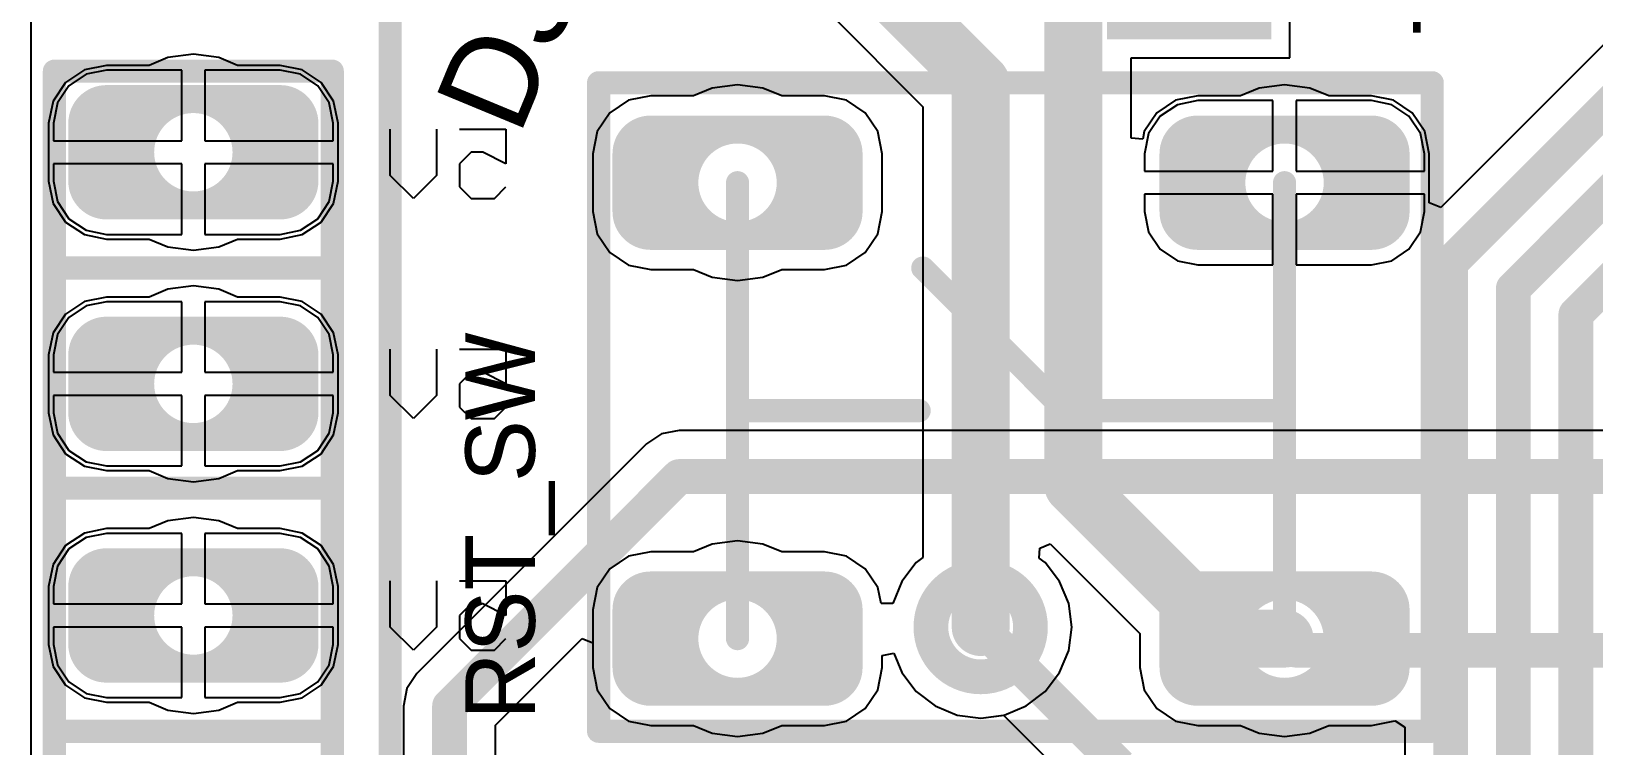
# Model space of a CAD drawing. Header units: millimetres. Extents: x 0 to 2.36, y 0 to 2.36.
# Drawn here: x 0 to 0.675, y 1.174 to 1.482 of the extents above; entities that cross this region are included whole.
import ezdxf

# ---------------------------------------------------------------- set-up
doc = ezdxf.new("R2010")
doc.units = ezdxf.units.MM
doc.header["$MEASUREMENT"] = 0
for name, color, linetype in [('BottomLayer', 5, 'Continuous'), ('BottomOverlay', 54, 'Continuous'), ('BottomSolder', 6, 'Continuous'), ('MultiLayer', 9, 'Continuous'), ('TopLayer', 1, 'Continuous'), ('TopOverlay', 2, 'Continuous'), ('TopPaste', 8, 'Continuous'), ('TopSolder', 216, 'Continuous')]:
    doc.layers.add(name, color=color, linetype=linetype)

# ---------------------------------------------------------------- blocks, each defined once
blk = doc.blocks.new('___6_______B_1')
at = {"layer": 'BottomLayer'}
h = blk.add_hatch(color=5, dxfattribs=at)
edge = h.paths.add_edge_path()
edge.add_arc((0.0375, -0.2875), 0.0125, 0, 90)
edge.add_line((0.0375, -0.275), (-0.0375, -0.275))
edge.add_arc((-0.0375, -0.2875), 0.0125, 90, 180)
edge.add_line((-0.05, -0.2875), (-0.05, -0.3125))
edge.add_arc((-0.0375, -0.3125), 0.0125, 180, 270)
edge.add_line((-0.0375, -0.325), (0.0375, -0.325))
edge.add_arc((0.0375, -0.3125), 0.0125, 270, 360)
edge.add_line((0.05, -0.3125), (0.05, -0.2875))
edge = h.paths.add_edge_path(flags=0)
edge.add_arc((0, -0.3), 0.01693, 0, 360)
h = blk.add_hatch(color=5, dxfattribs=at)
edge = h.paths.add_edge_path()
edge.add_arc((0.0375, -0.3875), 0.0125, 0, 90)
edge.add_line((0.0375, -0.375), (-0.0375, -0.375))
edge.add_arc((-0.0375, -0.3875), 0.0125, 90, 180)
edge.add_line((-0.05, -0.3875), (-0.05, -0.4125))
edge.add_arc((-0.0375, -0.4125), 0.0125, 180, 270)
edge.add_line((-0.0375, -0.425), (0.0375, -0.425))
edge.add_arc((0.0375, -0.4125), 0.0125, 270, 360)
edge.add_line((0.05, -0.4125), (0.05, -0.3875))
edge = h.paths.add_edge_path(flags=0)
edge.add_arc((0, -0.4), 0.01693, 0, 360)
h = blk.add_hatch(color=5, dxfattribs=at)
edge = h.paths.add_edge_path()
edge.add_arc((0.0375, -0.4875), 0.0125, 0, 90)
edge.add_line((0.0375, -0.475), (-0.0375, -0.475))
edge.add_arc((-0.0375, -0.4875), 0.0125, 90, 180)
edge.add_line((-0.05, -0.4875), (-0.05, -0.5125))
edge.add_arc((-0.0375, -0.5125), 0.0125, 180, 270)
edge.add_line((-0.0375, -0.525), (0.0375, -0.525))
edge.add_arc((0.0375, -0.5125), 0.0125, 270, 360)
edge.add_line((0.05, -0.5125), (0.05, -0.4875))
edge = h.paths.add_edge_path(flags=0)
edge.add_arc((0, -0.5), 0.01693, 0, 360)
at = {"layer": 'BottomSolder'}
h = blk.add_hatch(color=6, dxfattribs=at)
edge = h.paths.add_edge_path()
edge.add_arc((0.0375, -0.2875), 0.0165, 0, 90)
edge.add_line((0.0375, -0.271), (-0.0375, -0.271))
edge.add_arc((-0.0375, -0.2875), 0.0165, 90, 180)
edge.add_line((-0.054, -0.2875), (-0.054, -0.3125))
edge.add_arc((-0.0375, -0.3125), 0.0165, 180, 270)
edge.add_line((-0.0375, -0.329), (0.0375, -0.329))
edge.add_arc((0.0375, -0.3125), 0.0165, 270, 360)
edge.add_line((0.054, -0.3125), (0.054, -0.2875))
edge = h.paths.add_edge_path(flags=0)
edge.add_arc((0, -0.3), 0.01693, 0, 360)
h = blk.add_hatch(color=6, dxfattribs=at)
edge = h.paths.add_edge_path()
edge.add_arc((0.0375, -0.3875), 0.0165, 0, 90)
edge.add_line((0.0375, -0.371), (-0.0375, -0.371))
edge.add_arc((-0.0375, -0.3875), 0.0165, 90, 180)
edge.add_line((-0.054, -0.3875), (-0.054, -0.4125))
edge.add_arc((-0.0375, -0.4125), 0.0165, 180, 270)
edge.add_line((-0.0375, -0.429), (0.0375, -0.429))
edge.add_arc((0.0375, -0.4125), 0.0165, 270, 360)
edge.add_line((0.054, -0.4125), (0.054, -0.3875))
edge = h.paths.add_edge_path(flags=0)
edge.add_arc((0, -0.4), 0.01693, 0, 360)
h = blk.add_hatch(color=6, dxfattribs=at)
edge = h.paths.add_edge_path()
edge.add_arc((0.0375, -0.4875), 0.0165, 0, 90)
edge.add_line((0.0375, -0.471), (-0.0375, -0.471))
edge.add_arc((-0.0375, -0.4875), 0.0165, 90, 180)
edge.add_line((-0.054, -0.4875), (-0.054, -0.5125))
edge.add_arc((-0.0375, -0.5125), 0.0165, 180, 270)
edge.add_line((-0.0375, -0.529), (0.0375, -0.529))
edge.add_arc((0.0375, -0.5125), 0.0165, 270, 360)
edge.add_line((0.054, -0.5125), (0.054, -0.4875))
edge = h.paths.add_edge_path(flags=0)
edge.add_arc((0, -0.5), 0.01693, 0, 360)
at = {"layer": 'MultiLayer'}
h = blk.add_hatch(color=9, dxfattribs=at)
edge = h.paths.add_edge_path()
edge.add_arc((0.0375, -0.2875), 0.0125, 0, 90)
edge.add_line((0.0375, -0.275), (-0.0375, -0.275))
edge.add_arc((-0.0375, -0.2875), 0.0125, 90, 180)
edge.add_line((-0.05, -0.2875), (-0.05, -0.3125))
edge.add_arc((-0.0375, -0.3125), 0.0125, 180, 270)
edge.add_line((-0.0375, -0.325), (0.0375, -0.325))
edge.add_arc((0.0375, -0.3125), 0.0125, 270, 360)
edge.add_line((0.05, -0.3125), (0.05, -0.2875))
edge = h.paths.add_edge_path(flags=0)
edge.add_arc((0, -0.3), 0.01693, 0, 360)
h = blk.add_hatch(color=9, dxfattribs=at)
edge = h.paths.add_edge_path()
edge.add_arc((0.0375, -0.3875), 0.0125, 0, 90)
edge.add_line((0.0375, -0.375), (-0.0375, -0.375))
edge.add_arc((-0.0375, -0.3875), 0.0125, 90, 180)
edge.add_line((-0.05, -0.3875), (-0.05, -0.4125))
edge.add_arc((-0.0375, -0.4125), 0.0125, 180, 270)
edge.add_line((-0.0375, -0.425), (0.0375, -0.425))
edge.add_arc((0.0375, -0.4125), 0.0125, 270, 360)
edge.add_line((0.05, -0.4125), (0.05, -0.3875))
edge = h.paths.add_edge_path(flags=0)
edge.add_arc((0, -0.4), 0.01693, 0, 360)
h = blk.add_hatch(color=9, dxfattribs=at)
edge = h.paths.add_edge_path()
edge.add_arc((0.0375, -0.4875), 0.0125, 0, 90)
edge.add_line((0.0375, -0.475), (-0.0375, -0.475))
edge.add_arc((-0.0375, -0.4875), 0.0125, 90, 180)
edge.add_line((-0.05, -0.4875), (-0.05, -0.5125))
edge.add_arc((-0.0375, -0.5125), 0.0125, 180, 270)
edge.add_line((-0.0375, -0.525), (0.0375, -0.525))
edge.add_arc((0.0375, -0.5125), 0.0125, 270, 360)
edge.add_line((0.05, -0.5125), (0.05, -0.4875))
edge = h.paths.add_edge_path(flags=0)
edge.add_arc((0, -0.5), 0.01693, 0, 360)
at = {"layer": 'TopLayer'}
h = blk.add_hatch(color=1, dxfattribs=at)
edge = h.paths.add_edge_path()
edge.add_arc((0.0375, -0.2875), 0.0125, 0, 90)
edge.add_line((0.0375, -0.275), (-0.0375, -0.275))
edge.add_arc((-0.0375, -0.2875), 0.0125, 90, 180)
edge.add_line((-0.05, -0.2875), (-0.05, -0.3125))
edge.add_arc((-0.0375, -0.3125), 0.0125, 180, 270)
edge.add_line((-0.0375, -0.325), (0.0375, -0.325))
edge.add_arc((0.0375, -0.3125), 0.0125, 270, 360)
edge.add_line((0.05, -0.3125), (0.05, -0.2875))
edge = h.paths.add_edge_path(flags=0)
edge.add_arc((0, -0.3), 0.01693, 0, 360)
h = blk.add_hatch(color=1, dxfattribs=at)
edge = h.paths.add_edge_path()
edge.add_arc((0.0375, -0.3875), 0.0125, 0, 90)
edge.add_line((0.0375, -0.375), (-0.0375, -0.375))
edge.add_arc((-0.0375, -0.3875), 0.0125, 90, 180)
edge.add_line((-0.05, -0.3875), (-0.05, -0.4125))
edge.add_arc((-0.0375, -0.4125), 0.0125, 180, 270)
edge.add_line((-0.0375, -0.425), (0.0375, -0.425))
edge.add_arc((0.0375, -0.4125), 0.0125, 270, 360)
edge.add_line((0.05, -0.4125), (0.05, -0.3875))
edge = h.paths.add_edge_path(flags=0)
edge.add_arc((0, -0.4), 0.01693, 0, 360)
h = blk.add_hatch(color=1, dxfattribs=at)
edge = h.paths.add_edge_path()
edge.add_arc((0.0375, -0.4875), 0.0125, 0, 90)
edge.add_line((0.0375, -0.475), (-0.0375, -0.475))
edge.add_arc((-0.0375, -0.4875), 0.0125, 90, 180)
edge.add_line((-0.05, -0.4875), (-0.05, -0.5125))
edge.add_arc((-0.0375, -0.5125), 0.0125, 180, 270)
edge.add_line((-0.0375, -0.525), (0.0375, -0.525))
edge.add_arc((0.0375, -0.5125), 0.0125, 270, 360)
edge.add_line((0.05, -0.5125), (0.05, -0.4875))
edge = h.paths.add_edge_path(flags=0)
edge.add_arc((0, -0.5), 0.01693, 0, 360)
at = {"layer": 'TopSolder'}
h = blk.add_hatch(color=216, dxfattribs=at)
edge = h.paths.add_edge_path()
edge.add_arc((0.0375, -0.2875), 0.0165, 0, 90)
edge.add_line((0.0375, -0.271), (-0.0375, -0.271))
edge.add_arc((-0.0375, -0.2875), 0.0165, 90, 180)
edge.add_line((-0.054, -0.2875), (-0.054, -0.3125))
edge.add_arc((-0.0375, -0.3125), 0.0165, 180, 270)
edge.add_line((-0.0375, -0.329), (0.0375, -0.329))
edge.add_arc((0.0375, -0.3125), 0.0165, 270, 360)
edge.add_line((0.054, -0.3125), (0.054, -0.2875))
edge = h.paths.add_edge_path(flags=0)
edge.add_arc((0, -0.3), 0.01693, 0, 360)
h = blk.add_hatch(color=216, dxfattribs=at)
edge = h.paths.add_edge_path()
edge.add_arc((0.0375, -0.3875), 0.0165, 0, 90)
edge.add_line((0.0375, -0.371), (-0.0375, -0.371))
edge.add_arc((-0.0375, -0.3875), 0.0165, 90, 180)
edge.add_line((-0.054, -0.3875), (-0.054, -0.4125))
edge.add_arc((-0.0375, -0.4125), 0.0165, 180, 270)
edge.add_line((-0.0375, -0.429), (0.0375, -0.429))
edge.add_arc((0.0375, -0.4125), 0.0165, 270, 360)
edge.add_line((0.054, -0.4125), (0.054, -0.3875))
edge = h.paths.add_edge_path(flags=0)
edge.add_arc((0, -0.4), 0.01693, 0, 360)
h = blk.add_hatch(color=216, dxfattribs=at)
edge = h.paths.add_edge_path()
edge.add_arc((0.0375, -0.4875), 0.0165, 0, 90)
edge.add_line((0.0375, -0.471), (-0.0375, -0.471))
edge.add_arc((-0.0375, -0.4875), 0.0165, 90, 180)
edge.add_line((-0.054, -0.4875), (-0.054, -0.5125))
edge.add_arc((-0.0375, -0.5125), 0.0165, 180, 270)
edge.add_line((-0.0375, -0.529), (0.0375, -0.529))
edge.add_arc((0.0375, -0.5125), 0.0165, 270, 360)
edge.add_line((0.054, -0.5125), (0.054, -0.4875))
edge = h.paths.add_edge_path(flags=0)
edge.add_arc((0, -0.5), 0.01693, 0, 360)
at = {"layer": 'BottomOverlay', "const_width": 0.01}
for points in [[(-0.06, 0.045), (-0.06, -0.535)], [(0.06, 0.045), (0.06, -0.535)], [(0.06, -0.25), (-0.06, -0.25)], [(0.06, -0.355), (-0.06, -0.355)], [(0.06, -0.45), (-0.06, -0.45)], [(0.06, -0.535), (-0.06, -0.535)]]:
    blk.add_lwpolyline(points, dxfattribs=at)
at = {"layer": 'BottomOverlay', "const_width": 0.005}
for points in [[(-0.0625, -0.25, 1), (-0.0575, -0.25, 1)], [(0.0575, -0.25, 1), (0.0625, -0.25, 1)], [(-0.0625, -0.355, 1), (-0.0575, -0.355, 1)], [(0.0575, -0.355, 1), (0.0625, -0.355, 1)], [(-0.0625, -0.45, 1), (-0.0575, -0.45, 1)], [(0.0575, -0.45, 1), (0.0625, -0.45, 1)], [(-0.0625, -0.535, 1), (-0.0575, -0.535, 1)], [(-0.0625, -0.535, 1), (-0.0575, -0.535, 1)], [(0.0575, -0.535, 1), (0.0625, -0.535, 1)], [(0.0575, -0.535, 1), (0.0625, -0.535, 1)]]:
    blk.add_lwpolyline(points, format="xyb", close=True, dxfattribs=at)
blk = doc.blocks.new('____________29')
at = {"layer": 'BottomLayer'}
h = blk.add_hatch(color=5, dxfattribs=at)
edge = h.paths.add_edge_path()
edge.add_arc((-0.0375, 0.18435), 0.0125, 180, 270)
edge.add_line((-0.0375, 0.17185), (0.0375, 0.17185))
edge.add_arc((0.0375, 0.18435), 0.0125, 270, 360)
edge.add_line((0.05, 0.18435), (0.05, 0.20935))
edge.add_arc((0.0375, 0.20935), 0.0125, 0, 90)
edge.add_line((0.0375, 0.22185), (-0.0375, 0.22185))
edge.add_arc((-0.0375, 0.20935), 0.0125, 90, 180)
edge.add_line((-0.05, 0.20935), (-0.05, 0.18435))
edge = h.paths.add_edge_path(flags=0)
edge.add_arc((0, 0.19685), 0.016929, 0, 360)
h = blk.add_hatch(color=5, dxfattribs=at)
edge = h.paths.add_edge_path()
edge.add_arc((0.19872, 0.18435), 0.0125, 180, 270)
edge.add_line((0.19872, 0.17185), (0.27372, 0.17185))
edge.add_arc((0.27372, 0.18435), 0.0125, 270, 360)
edge.add_line((0.28622, 0.18435), (0.28622, 0.20935))
edge.add_arc((0.27372, 0.20935), 0.0125, 0, 90)
edge.add_line((0.27372, 0.22185), (0.19872, 0.22185))
edge.add_arc((0.19872, 0.20935), 0.0125, 90, 180)
edge.add_line((0.18622, 0.20935), (0.18622, 0.18435))
edge = h.paths.add_edge_path(flags=0)
edge.add_arc((0.23622, 0.19685), 0.016929, 0, 360)
h = blk.add_hatch(color=5, dxfattribs=at)
edge = h.paths.add_edge_path()
edge.add_arc((-0.0375, -0.0125), 0.0125, 180, 270)
edge.add_line((-0.0375, -0.025), (0.0375, -0.025))
edge.add_arc((0.0375, -0.0125), 0.0125, 270, 360)
edge.add_line((0.05, -0.0125), (0.05, 0.0125))
edge.add_arc((0.0375, 0.0125), 0.0125, 0, 90)
edge.add_line((0.0375, 0.025), (-0.0375, 0.025))
edge.add_arc((-0.0375, 0.0125), 0.0125, 90, 180)
edge.add_line((-0.05, 0.0125), (-0.05, -0.0125))
edge = h.paths.add_edge_path(flags=0)
edge.add_arc((0, 0), 0.016929, 0, 360)
h = blk.add_hatch(color=5, dxfattribs=at)
edge = h.paths.add_edge_path()
edge.add_arc((0.19872, -0.0125), 0.0125, 180, 270)
edge.add_line((0.19872, -0.025), (0.27372, -0.025))
edge.add_arc((0.27372, -0.0125), 0.0125, 270, 360)
edge.add_line((0.28622, -0.0125), (0.28622, 0.0125))
edge.add_arc((0.27372, 0.0125), 0.0125, 0, 90)
edge.add_line((0.27372, 0.025), (0.19872, 0.025))
edge.add_arc((0.19872, 0.0125), 0.0125, 90, 180)
edge.add_line((0.18622, 0.0125), (0.18622, -0.0125))
edge = h.paths.add_edge_path(flags=0)
edge.add_arc((0.23622, 0), 0.016929, 0, 360)
at = {"layer": 'BottomSolder'}
h = blk.add_hatch(color=6, dxfattribs=at)
edge = h.paths.add_edge_path()
edge.add_arc((-0.0375, 0.18435), 0.0165, 180, 270)
edge.add_line((-0.0375, 0.16785), (0.0375, 0.16785))
edge.add_arc((0.0375, 0.18435), 0.0165, 270, 360)
edge.add_line((0.054, 0.18435), (0.054, 0.20935))
edge.add_arc((0.0375, 0.20935), 0.0165, 0, 90)
edge.add_line((0.0375, 0.22585), (-0.0375, 0.22585))
edge.add_arc((-0.0375, 0.20935), 0.0165, 90, 180)
edge.add_line((-0.054, 0.20935), (-0.054, 0.18435))
edge = h.paths.add_edge_path(flags=0)
edge.add_arc((0, 0.19685), 0.016929, 0, 360)
h = blk.add_hatch(color=6, dxfattribs=at)
edge = h.paths.add_edge_path()
edge.add_arc((0.19872, 0.18435), 0.0165, 180, 270)
edge.add_line((0.19872, 0.16785), (0.27372, 0.16785))
edge.add_arc((0.27372, 0.18435), 0.0165, 270, 360)
edge.add_line((0.29022, 0.18435), (0.29022, 0.20935))
edge.add_arc((0.27372, 0.20935), 0.0165, 0, 90)
edge.add_line((0.27372, 0.22585), (0.19872, 0.22585))
edge.add_arc((0.19872, 0.20935), 0.0165, 90, 180)
edge.add_line((0.18222, 0.20935), (0.18222, 0.18435))
edge = h.paths.add_edge_path(flags=0)
edge.add_arc((0.23622, 0.19685), 0.016929, 0, 360)
h = blk.add_hatch(color=6, dxfattribs=at)
edge = h.paths.add_edge_path()
edge.add_arc((-0.0375, -0.0125), 0.0165, 180, 270)
edge.add_line((-0.0375, -0.029), (0.0375, -0.029))
edge.add_arc((0.0375, -0.0125), 0.0165, 270, 360)
edge.add_line((0.054, -0.0125), (0.054, 0.0125))
edge.add_arc((0.0375, 0.0125), 0.0165, 0, 90)
edge.add_line((0.0375, 0.029), (-0.0375, 0.029))
edge.add_arc((-0.0375, 0.0125), 0.0165, 90, 180)
edge.add_line((-0.054, 0.0125), (-0.054, -0.0125))
edge = h.paths.add_edge_path(flags=0)
edge.add_arc((0, 0), 0.016929, 0, 360)
h = blk.add_hatch(color=6, dxfattribs=at)
edge = h.paths.add_edge_path()
edge.add_arc((0.19872, -0.0125), 0.0165, 180, 270)
edge.add_line((0.19872, -0.029), (0.27372, -0.029))
edge.add_arc((0.27372, -0.0125), 0.0165, 270, 360)
edge.add_line((0.29022, -0.0125), (0.29022, 0.0125))
edge.add_arc((0.27372, 0.0125), 0.0165, 0, 90)
edge.add_line((0.27372, 0.029), (0.19872, 0.029))
edge.add_arc((0.19872, 0.0125), 0.0165, 90, 180)
edge.add_line((0.18222, 0.0125), (0.18222, -0.0125))
edge = h.paths.add_edge_path(flags=0)
edge.add_arc((0.23622, 0), 0.016929, 0, 360)
at = {"layer": 'MultiLayer'}
h = blk.add_hatch(color=9, dxfattribs=at)
edge = h.paths.add_edge_path()
edge.add_arc((-0.0375, 0.18435), 0.0125, 180, 270)
edge.add_line((-0.0375, 0.17185), (0.0375, 0.17185))
edge.add_arc((0.0375, 0.18435), 0.0125, 270, 360)
edge.add_line((0.05, 0.18435), (0.05, 0.20935))
edge.add_arc((0.0375, 0.20935), 0.0125, 0, 90)
edge.add_line((0.0375, 0.22185), (-0.0375, 0.22185))
edge.add_arc((-0.0375, 0.20935), 0.0125, 90, 180)
edge.add_line((-0.05, 0.20935), (-0.05, 0.18435))
edge = h.paths.add_edge_path(flags=0)
edge.add_arc((0, 0.19685), 0.016929, 0, 360)
h = blk.add_hatch(color=9, dxfattribs=at)
edge = h.paths.add_edge_path()
edge.add_arc((0.19872, 0.18435), 0.0125, 180, 270)
edge.add_line((0.19872, 0.17185), (0.27372, 0.17185))
edge.add_arc((0.27372, 0.18435), 0.0125, 270, 360)
edge.add_line((0.28622, 0.18435), (0.28622, 0.20935))
edge.add_arc((0.27372, 0.20935), 0.0125, 0, 90)
edge.add_line((0.27372, 0.22185), (0.19872, 0.22185))
edge.add_arc((0.19872, 0.20935), 0.0125, 90, 180)
edge.add_line((0.18622, 0.20935), (0.18622, 0.18435))
edge = h.paths.add_edge_path(flags=0)
edge.add_arc((0.23622, 0.19685), 0.016929, 0, 360)
h = blk.add_hatch(color=9, dxfattribs=at)
edge = h.paths.add_edge_path()
edge.add_arc((-0.0375, -0.0125), 0.0125, 180, 270)
edge.add_line((-0.0375, -0.025), (0.0375, -0.025))
edge.add_arc((0.0375, -0.0125), 0.0125, 270, 360)
edge.add_line((0.05, -0.0125), (0.05, 0.0125))
edge.add_arc((0.0375, 0.0125), 0.0125, 0, 90)
edge.add_line((0.0375, 0.025), (-0.0375, 0.025))
edge.add_arc((-0.0375, 0.0125), 0.0125, 90, 180)
edge.add_line((-0.05, 0.0125), (-0.05, -0.0125))
edge = h.paths.add_edge_path(flags=0)
edge.add_arc((0, 0), 0.016929, 0, 360)
h = blk.add_hatch(color=9, dxfattribs=at)
edge = h.paths.add_edge_path()
edge.add_arc((0.19872, -0.0125), 0.0125, 180, 270)
edge.add_line((0.19872, -0.025), (0.27372, -0.025))
edge.add_arc((0.27372, -0.0125), 0.0125, 270, 360)
edge.add_line((0.28622, -0.0125), (0.28622, 0.0125))
edge.add_arc((0.27372, 0.0125), 0.0125, 0, 90)
edge.add_line((0.27372, 0.025), (0.19872, 0.025))
edge.add_arc((0.19872, 0.0125), 0.0125, 90, 180)
edge.add_line((0.18622, 0.0125), (0.18622, -0.0125))
edge = h.paths.add_edge_path(flags=0)
edge.add_arc((0.23622, 0), 0.016929, 0, 360)
at = {"layer": 'TopLayer'}
h = blk.add_hatch(color=1, dxfattribs=at)
edge = h.paths.add_edge_path()
edge.add_arc((-0.0375, 0.18435), 0.0125, 180, 270)
edge.add_line((-0.0375, 0.17185), (0.0375, 0.17185))
edge.add_arc((0.0375, 0.18435), 0.0125, 270, 360)
edge.add_line((0.05, 0.18435), (0.05, 0.20935))
edge.add_arc((0.0375, 0.20935), 0.0125, 0, 90)
edge.add_line((0.0375, 0.22185), (-0.0375, 0.22185))
edge.add_arc((-0.0375, 0.20935), 0.0125, 90, 180)
edge.add_line((-0.05, 0.20935), (-0.05, 0.18435))
edge = h.paths.add_edge_path(flags=0)
edge.add_arc((0, 0.19685), 0.016929, 0, 360)
h = blk.add_hatch(color=1, dxfattribs=at)
edge = h.paths.add_edge_path()
edge.add_arc((0.19872, 0.18435), 0.0125, 180, 270)
edge.add_line((0.19872, 0.17185), (0.27372, 0.17185))
edge.add_arc((0.27372, 0.18435), 0.0125, 270, 360)
edge.add_line((0.28622, 0.18435), (0.28622, 0.20935))
edge.add_arc((0.27372, 0.20935), 0.0125, 0, 90)
edge.add_line((0.27372, 0.22185), (0.19872, 0.22185))
edge.add_arc((0.19872, 0.20935), 0.0125, 90, 180)
edge.add_line((0.18622, 0.20935), (0.18622, 0.18435))
edge = h.paths.add_edge_path(flags=0)
edge.add_arc((0.23622, 0.19685), 0.016929, 0, 360)
h = blk.add_hatch(color=1, dxfattribs=at)
edge = h.paths.add_edge_path()
edge.add_arc((-0.0375, -0.0125), 0.0125, 180, 270)
edge.add_line((-0.0375, -0.025), (0.0375, -0.025))
edge.add_arc((0.0375, -0.0125), 0.0125, 270, 360)
edge.add_line((0.05, -0.0125), (0.05, 0.0125))
edge.add_arc((0.0375, 0.0125), 0.0125, 0, 90)
edge.add_line((0.0375, 0.025), (-0.0375, 0.025))
edge.add_arc((-0.0375, 0.0125), 0.0125, 90, 180)
edge.add_line((-0.05, 0.0125), (-0.05, -0.0125))
edge = h.paths.add_edge_path(flags=0)
edge.add_arc((0, 0), 0.016929, 0, 360)
h = blk.add_hatch(color=1, dxfattribs=at)
edge = h.paths.add_edge_path()
edge.add_arc((0.19872, -0.0125), 0.0125, 180, 270)
edge.add_line((0.19872, -0.025), (0.27372, -0.025))
edge.add_arc((0.27372, -0.0125), 0.0125, 270, 360)
edge.add_line((0.28622, -0.0125), (0.28622, 0.0125))
edge.add_arc((0.27372, 0.0125), 0.0125, 0, 90)
edge.add_line((0.27372, 0.025), (0.19872, 0.025))
edge.add_arc((0.19872, 0.0125), 0.0125, 90, 180)
edge.add_line((0.18622, 0.0125), (0.18622, -0.0125))
edge = h.paths.add_edge_path(flags=0)
edge.add_arc((0.23622, 0), 0.016929, 0, 360)
at = {"layer": 'TopSolder'}
h = blk.add_hatch(color=216, dxfattribs=at)
edge = h.paths.add_edge_path()
edge.add_arc((-0.0375, 0.18435), 0.0165, 180, 270)
edge.add_line((-0.0375, 0.16785), (0.0375, 0.16785))
edge.add_arc((0.0375, 0.18435), 0.0165, 270, 360)
edge.add_line((0.054, 0.18435), (0.054, 0.20935))
edge.add_arc((0.0375, 0.20935), 0.0165, 0, 90)
edge.add_line((0.0375, 0.22585), (-0.0375, 0.22585))
edge.add_arc((-0.0375, 0.20935), 0.0165, 90, 180)
edge.add_line((-0.054, 0.20935), (-0.054, 0.18435))
edge = h.paths.add_edge_path(flags=0)
edge.add_arc((0, 0.19685), 0.016929, 0, 360)
h = blk.add_hatch(color=216, dxfattribs=at)
edge = h.paths.add_edge_path()
edge.add_arc((0.19872, 0.18435), 0.0165, 180, 270)
edge.add_line((0.19872, 0.16785), (0.27372, 0.16785))
edge.add_arc((0.27372, 0.18435), 0.0165, 270, 360)
edge.add_line((0.29022, 0.18435), (0.29022, 0.20935))
edge.add_arc((0.27372, 0.20935), 0.0165, 0, 90)
edge.add_line((0.27372, 0.22585), (0.19872, 0.22585))
edge.add_arc((0.19872, 0.20935), 0.0165, 90, 180)
edge.add_line((0.18222, 0.20935), (0.18222, 0.18435))
edge = h.paths.add_edge_path(flags=0)
edge.add_arc((0.23622, 0.19685), 0.016929, 0, 360)
h = blk.add_hatch(color=216, dxfattribs=at)
edge = h.paths.add_edge_path()
edge.add_arc((-0.0375, -0.0125), 0.0165, 180, 270)
edge.add_line((-0.0375, -0.029), (0.0375, -0.029))
edge.add_arc((0.0375, -0.0125), 0.0165, 270, 360)
edge.add_line((0.054, -0.0125), (0.054, 0.0125))
edge.add_arc((0.0375, 0.0125), 0.0165, 0, 90)
edge.add_line((0.0375, 0.029), (-0.0375, 0.029))
edge.add_arc((-0.0375, 0.0125), 0.0165, 90, 180)
edge.add_line((-0.054, 0.0125), (-0.054, -0.0125))
edge = h.paths.add_edge_path(flags=0)
edge.add_arc((0, 0), 0.016929, 0, 360)
h = blk.add_hatch(color=216, dxfattribs=at)
edge = h.paths.add_edge_path()
edge.add_arc((0.19872, -0.0125), 0.0165, 180, 270)
edge.add_line((0.19872, -0.029), (0.27372, -0.029))
edge.add_arc((0.27372, -0.0125), 0.0165, 270, 360)
edge.add_line((0.29022, -0.0125), (0.29022, 0.0125))
edge.add_arc((0.27372, 0.0125), 0.0165, 0, 90)
edge.add_line((0.27372, 0.029), (0.19872, 0.029))
edge.add_arc((0.19872, 0.0125), 0.0165, 90, 180)
edge.add_line((0.18222, 0.0125), (0.18222, -0.0125))
edge = h.paths.add_edge_path(flags=0)
edge.add_arc((0.23622, 0), 0.016929, 0, 360)
at = {"layer": 'TopOverlay', "const_width": 0.01}
for points in [[(-0.06, 0.24), (0.3, 0.24)], [(-0.06, -0.04), (-0.06, 0.24)], [(0.3, -0.04), (0.3, 0.24)], [(0, 0), (0, 0.19685)], [(0.23622, 0), (0.23622, 0.19685)], [(0.08, 0.16), (0.141574, 0.098426)], [(0, 0.098426), (0.078426, 0.098426)], [(0.141574, 0.098426), (0.23622, 0.098426)], [(-0.06, -0.04), (0.3, -0.04)]]:
    blk.add_lwpolyline(points, dxfattribs=at)
at = {"layer": 'TopOverlay', "const_width": 0.005}
for points in [[(-0.0625, 0.24, 1), (-0.0575, 0.24, 1)], [(-0.0625, 0.24, 1), (-0.0575, 0.24, 1)], [(0.2975, 0.24, 1), (0.3025, 0.24, 1)], [(0.2975, 0.24, 1), (0.3025, 0.24, 1)], [(-0.0025, 0.19685, 1), (0.0025, 0.19685, 1)], [(0.23372, 0.19685, 1), (0.23872, 0.19685, 1)], [(0.0775, 0.16, 1), (0.0825, 0.16, 1)], [(-0.0025, 0.098426, 1), (0.0025, 0.098426, 1)], [(0.075926, 0.098426, 1), (0.080926, 0.098426, 1)], [(0.139074, 0.098426, 1), (0.144074, 0.098426, 1)], [(0.139074, 0.098426, 1), (0.144074, 0.098426, 1)], [(0.23372, 0.098426, 1), (0.23872, 0.098426, 1)], [(-0.0025, 0, 1), (0.0025, 0, 1)], [(0.23372, 0, 1), (0.23872, 0, 1)], [(-0.0625, -0.04, 1), (-0.0575, -0.04, 1)], [(-0.0625, -0.04, 1), (-0.0575, -0.04, 1)], [(0.2975, -0.04, 1), (0.3025, -0.04, 1)], [(0.2975, -0.04, 1), (0.3025, -0.04, 1)]]:
    blk.add_lwpolyline(points, format="xyb", close=True, dxfattribs=at)
blk = doc.blocks.new('1206_38')
at = {"layer": 'TopLayer'}
for points in [[(-0.0374, -0.0315), (-0.09724, -0.0315), (-0.09724, 0.0315), (-0.0374, 0.0315)], [(0.09724, -0.0315), (0.0374, -0.0315), (0.0374, 0.0315), (0.09724, 0.0315)]]:
    blk.add_hatch(color=1, dxfattribs=at).paths.add_polyline_path(points)
at = {"layer": 'TopPaste'}
for points in [[(-0.0374, -0.0315), (-0.09724, -0.0315), (-0.09724, 0.0315), (-0.0374, 0.0315)], [(0.09724, -0.0315), (0.0374, -0.0315), (0.0374, 0.0315), (0.09724, 0.0315)]]:
    blk.add_hatch(color=8, dxfattribs=at).paths.add_polyline_path(points)
at = {"layer": 'TopSolder'}
for points in [[(-0.0334, -0.0355), (-0.10124, -0.0355), (-0.10124, 0.0355), (-0.0334, 0.0355)], [(0.10124, -0.0355), (0.0334, -0.0355), (0.0334, 0.0355), (0.10124, 0.0355)]]:
    blk.add_hatch(color=216, dxfattribs=at).paths.add_polyline_path(points)
at = {"layer": 'TopOverlay', "const_width": 0.01}
for points in [[(-0.025, 0.035), (0.025, 0.035)], [(-0.025, -0.035), (0.025, -0.035)]]:
    blk.add_lwpolyline(points, dxfattribs=at)
at = {"layer": 'TopOverlay', "const_width": 0.005}
for points in [[(-0.0275, 0.035, 1), (-0.0225, 0.035, 1)], [(0.0225, 0.035, 1), (0.0275, 0.035, 1)], [(-0.0275, -0.035, 1), (-0.0225, -0.035, 1)], [(0.0225, -0.035, 1), (0.0275, -0.035, 1)]]:
    blk.add_lwpolyline(points, format="xyb", close=True, dxfattribs=at)

msp = doc.modelspace()

# ---------------------------------------------------------------- hatches: boundary and pattern name
at = {"layer": 'BottomLayer'}
h = msp.add_hatch(color=5, dxfattribs=at)
edge = h.paths.add_edge_path()
edge.add_arc((0.41, 1.225), 0.025, 0, 360)
edge = h.paths.add_edge_path(flags=0)
edge.add_arc((0.41, 1.225), 0.014, 0, 360)
at = {"layer": 'BottomSolder'}
h = msp.add_hatch(color=6, dxfattribs=at)
edge = h.paths.add_edge_path()
edge.add_arc((0.41, 1.225), 0.029, 0, 360)
edge = h.paths.add_edge_path(flags=0)
edge.add_arc((0.41, 1.225), 0.014, 0, 360)
at = {"layer": 'TopLayer'}
h = msp.add_hatch(color=1, dxfattribs=at)
edge = h.paths.add_edge_path()
edge.add_arc((0.41, 1.225), 0.025, 0, 360)
edge = h.paths.add_edge_path(flags=0)
edge.add_arc((0.41, 1.225), 0.014, 0, 360)
at = {"layer": 'TopSolder'}
h = msp.add_hatch(color=216, dxfattribs=at)
edge = h.paths.add_edge_path()
edge.add_arc((0.41, 1.225), 0.029, 0, 360)
edge = h.paths.add_edge_path(flags=0)
edge.add_arc((0.41, 1.225), 0.014, 0, 360)

# ---------------------------------------------------------------- linework, layer by layer
at = {"layer": 'BottomLayer'}
for p, q in [((0, 0.69123), (0, 1.66877)), ((0.07, 1.47229), (0.05905, 1.47085)), ((0.08095, 1.47085), (0.07, 1.47229)), ((0.02294, 1.46558), (0.01484, 1.46016)), ((0.0325, 1.46748), (0.02294, 1.46558)), ((0.05092, 1.46748), (0.0325, 1.46748)), ((0.05905, 1.47085), (0.05092, 1.46748)), ((0.08908, 1.46748), (0.08095, 1.47085)), ((0.1075, 1.46748), (0.08908, 1.46748)), ((0.11706, 1.46558), (0.1075, 1.46748)), ((0.12516, 1.46016), (0.11706, 1.46558)), ((0.01484, 1.46016), (0.00942, 1.45206)), ((0.13058, 1.45206), (0.12516, 1.46016)), ((0.29405, 1.4577), (0.28592, 1.45433)), ((0.305, 1.45914), (0.29405, 1.4577)), ((0.31595, 1.4577), (0.305, 1.45914)), ((0.32408, 1.45433), (0.31595, 1.4577)), ((0.00942, 1.45206), (0.00752, 1.4425)), ((0.13248, 1.4425), (0.13058, 1.45206)), ((0.25794, 1.45243), (0.24984, 1.44701)), ((0.2675, 1.45433), (0.25794, 1.45243)), ((0.28592, 1.45433), (0.2675, 1.45433)), ((0.3425, 1.45433), (0.32408, 1.45433)), ((0.35206, 1.45243), (0.3425, 1.45433)), ((0.36016, 1.44701), (0.35206, 1.45243)), ((0.50372, 1.45229), (0.49494, 1.45054)), ((0.53622, 1.45229), (0.50372, 1.45229)), ((0.53622, 1.42185), (0.53622, 1.45229)), ((0.57872, 1.45229), (0.54622, 1.45229)), ((0.54622, 1.45229), (0.54622, 1.42185)), ((0.5875, 1.45054), (0.57872, 1.45229)), ((0.24984, 1.44701), (0.24442, 1.43891)), ((0.36558, 1.43891), (0.36016, 1.44701)), ((0.4875, 1.44557), (0.48253, 1.43813)), ((0.49494, 1.45054), (0.4875, 1.44557)), ((0.59494, 1.44557), (0.5875, 1.45054)), ((0.59991, 1.43813), (0.59494, 1.44557)), ((0.00752, 1.4425), (0.00752, 1.4175)), ((0.13248, 1.4175), (0.13248, 1.4425)), ((0.24442, 1.43891), (0.24252, 1.42935)), ((0.36748, 1.42935), (0.36558, 1.43891)), ((0.48253, 1.43813), (0.48078, 1.42935)), ((0.60166, 1.42935), (0.59991, 1.43813)), ((0.24252, 1.42935), (0.24252, 1.40435)), ((0.36748, 1.40435), (0.36748, 1.42935)), ((0.48078, 1.42935), (0.48078, 1.42185)), ((0.60166, 1.42185), (0.60166, 1.42935)), ((0.00752, 1.4175), (0.00942, 1.40794)), ((0.13058, 1.40794), (0.13248, 1.4175)), ((0.48078, 1.42185), (0.53622, 1.42185)), ((0.54622, 1.42185), (0.60166, 1.42185)), ((0.53622, 1.41185), (0.48078, 1.41185)), ((0.48078, 1.41185), (0.48078, 1.40435)), ((0.53622, 1.38141), (0.53622, 1.41185)), ((0.60166, 1.41185), (0.54622, 1.41185)), ((0.54622, 1.41185), (0.54622, 1.38141)), ((0.60166, 1.40435), (0.60166, 1.41185)), ((0.00942, 1.40794), (0.01484, 1.39984)), ((0.12516, 1.39984), (0.13058, 1.40794)), ((0.24252, 1.40435), (0.24442, 1.39479)), ((0.36558, 1.39479), (0.36748, 1.40435)), ((0.48078, 1.40435), (0.48253, 1.39557)), ((0.59991, 1.39557), (0.60166, 1.40435)), ((0.01484, 1.39984), (0.02294, 1.39442)), ((0.11706, 1.39442), (0.12516, 1.39984)), ((0.02294, 1.39442), (0.0325, 1.39252)), ((0.0325, 1.39252), (0.05092, 1.39252)), ((0.05092, 1.39252), (0.05905, 1.38915)), ((0.08095, 1.38915), (0.08908, 1.39252)), ((0.08908, 1.39252), (0.1075, 1.39252)), ((0.1075, 1.39252), (0.11706, 1.39442)), ((0.24442, 1.39479), (0.24984, 1.38669)), ((0.36016, 1.38669), (0.36558, 1.39479)), ((0.48253, 1.39557), (0.4875, 1.38813)), ((0.59494, 1.38813), (0.59991, 1.39557)), ((0.05905, 1.38915), (0.07, 1.38771)), ((0.07, 1.38771), (0.08095, 1.38915)), ((0.24984, 1.38669), (0.25794, 1.38127)), ((0.35206, 1.38127), (0.36016, 1.38669)), ((0.4875, 1.38813), (0.49494, 1.38316)), ((0.5875, 1.38316), (0.59494, 1.38813)), ((0.25794, 1.38127), (0.2675, 1.37937)), ((0.2675, 1.37937), (0.28592, 1.37937)), ((0.28592, 1.37937), (0.29405, 1.376)), ((0.31595, 1.376), (0.32408, 1.37937)), ((0.32408, 1.37937), (0.3425, 1.37937)), ((0.3425, 1.37937), (0.35206, 1.38127)), ((0.49494, 1.38316), (0.50372, 1.38141)), ((0.50372, 1.38141), (0.53622, 1.38141)), ((0.54622, 1.38141), (0.57872, 1.38141)), ((0.57872, 1.38141), (0.5875, 1.38316)), ((0.05905, 1.37085), (0.05092, 1.36748)), ((0.07, 1.37229), (0.05905, 1.37085)), ((0.08095, 1.37085), (0.07, 1.37229)), ((0.08908, 1.36748), (0.08095, 1.37085)), ((0.29405, 1.376), (0.305, 1.37456)), ((0.305, 1.37456), (0.31595, 1.376)), ((0.02294, 1.36558), (0.01484, 1.36016)), ((0.0325, 1.36748), (0.02294, 1.36558)), ((0.05092, 1.36748), (0.0325, 1.36748)), ((0.1075, 1.36748), (0.08908, 1.36748)), ((0.11706, 1.36558), (0.1075, 1.36748)), ((0.12516, 1.36016), (0.11706, 1.36558)), ((0.01484, 1.36016), (0.00942, 1.35206)), ((0.13058, 1.35206), (0.12516, 1.36016)), ((0.00942, 1.35206), (0.00752, 1.3425)), ((0.13248, 1.3425), (0.13058, 1.35206)), ((0.00752, 1.3425), (0.00752, 1.3175)), ((0.13248, 1.3175), (0.13248, 1.3425)), ((0.00752, 1.3175), (0.00942, 1.30794)), ((0.13058, 1.30794), (0.13248, 1.3175)), ((0.27975, 1.30988), (0.27214, 1.30837)), ((0.80633, 1.30988), (0.27975, 1.30988)), ((0.00942, 1.30794), (0.01484, 1.29984)), ((0.12516, 1.29984), (0.13058, 1.30794)), ((0.26569, 1.30406), (0.16656, 1.20493)), ((0.27214, 1.30837), (0.26569, 1.30406)), ((0.01484, 1.29984), (0.02294, 1.29442)), ((0.11706, 1.29442), (0.12516, 1.29984)), ((0.02294, 1.29442), (0.0325, 1.29252)), ((0.0325, 1.29252), (0.05092, 1.29252)), ((0.05092, 1.29252), (0.05905, 1.28915)), ((0.05905, 1.28915), (0.07, 1.28771)), ((0.07, 1.28771), (0.08095, 1.28915)), ((0.08095, 1.28915), (0.08908, 1.29252)), ((0.08908, 1.29252), (0.1075, 1.29252)), ((0.1075, 1.29252), (0.11706, 1.29442)), ((0.05905, 1.27085), (0.05092, 1.26748)), ((0.07, 1.27229), (0.05905, 1.27085)), ((0.08095, 1.27085), (0.07, 1.27229)), ((0.08908, 1.26748), (0.08095, 1.27085)), ((0.02294, 1.26558), (0.01484, 1.26016)), ((0.0325, 1.26748), (0.02294, 1.26558)), ((0.05092, 1.26748), (0.0325, 1.26748)), ((0.1075, 1.26748), (0.08908, 1.26748)), ((0.11706, 1.26558), (0.1075, 1.26748)), ((0.12516, 1.26016), (0.11706, 1.26558)), ((0.01484, 1.26016), (0.00942, 1.25206)), ((0.13058, 1.25206), (0.12516, 1.26016)), ((0.00942, 1.25206), (0.00752, 1.2425)), ((0.13248, 1.2425), (0.13058, 1.25206)), ((0.00752, 1.2425), (0.00752, 1.2175)), ((0.13248, 1.2175), (0.13248, 1.2425)), ((0.00752, 1.2175), (0.00942, 1.20794)), ((0.13058, 1.20794), (0.13248, 1.2175)), ((0.2005, 1.18264), (0.2379, 1.22004)), ((0.2379, 1.22004), (0.24252, 1.21812)), ((0.24252, 1.21812), (0.24252, 1.2075)), ((0.00942, 1.20794), (0.01484, 1.19984)), ((0.12516, 1.19984), (0.13058, 1.20794)), ((0.36748, 1.21267), (0.37248, 1.21367)), ((0.36748, 1.2075), (0.36748, 1.21267)), ((0.37248, 1.21367), (0.37593, 1.20533)), ((0.16656, 1.20493), (0.16225, 1.19848)), ((0.24252, 1.2075), (0.24442, 1.19794)), ((0.36558, 1.19794), (0.36748, 1.2075)), ((0.37593, 1.20533), (0.38218, 1.19718)), ((0.01484, 1.19984), (0.02294, 1.19442)), ((0.02294, 1.19442), (0.0325, 1.19252)), ((0.1075, 1.19252), (0.11706, 1.19442)), ((0.11706, 1.19442), (0.12516, 1.19984)), ((0.16225, 1.19848), (0.16074, 1.19088)), ((0.24442, 1.19794), (0.24984, 1.18984)), ((0.36016, 1.18984), (0.36558, 1.19794)), ((0.38218, 1.19718), (0.39033, 1.19093)), ((0.0325, 1.19252), (0.05092, 1.19252)), ((0.05092, 1.19252), (0.05905, 1.18915)), ((0.05905, 1.18915), (0.07, 1.18771)), ((0.07, 1.18771), (0.08095, 1.18915)), ((0.08095, 1.18915), (0.08908, 1.19252)), ((0.08908, 1.19252), (0.1075, 1.19252)), ((0.16074, 1.19088), (0.16074, 0.84368)), ((0.24984, 1.18984), (0.25794, 1.18442)), ((0.35206, 1.18442), (0.36016, 1.18984)), ((0.39033, 1.19093), (0.39982, 1.187)), ((0.2005, 0.93092), (0.2005, 1.18264)), ((0.25794, 1.18442), (0.2675, 1.18252)), ((0.2675, 1.18252), (0.28592, 1.18252)), ((0.28592, 1.18252), (0.29405, 1.17915)), ((0.31595, 1.17915), (0.32408, 1.18252)), ((0.32408, 1.18252), (0.3425, 1.18252)), ((0.3425, 1.18252), (0.35206, 1.18442)), ((0.39982, 1.187), (0.41, 1.18566)), ((0.41, 1.18566), (0.41991, 1.18697)), ((0.41991, 1.18697), (0.4503, 1.15658)), ((0.29405, 1.17915), (0.305, 1.17771)), ((0.305, 1.17771), (0.31595, 1.17915))]:
    msp.add_line(p, q, dxfattribs=at)
at = {"layer": 'BottomLayer', "const_width": 0.015}
for points in [[(0.18062, 1.19088), (0.27975, 1.29)], [(0.27975, 1.29), (0.80633, 1.29)], [(0.41, 1.225), (0.47, 1.165)], [(0.54122, 1.22), (0.54622, 1.215)], [(0.54622, 1.215), (0.895, 1.215)], [(0.18062, 0.84368), (0.18062, 1.19088)]]:
    msp.add_lwpolyline(points, dxfattribs=at)
at = {"layer": 'BottomLayer', "const_width": 0.0075}
for points in [[(0.276, 1.29, 1), (0.2835, 1.29, 1)], [(0.276, 1.29, 1), (0.2835, 1.29, 1)], [(0.40625, 1.225, 1), (0.41375, 1.225, 1)], [(0.53747, 1.22, 1), (0.54497, 1.22, 1)], [(0.54247, 1.215, 1), (0.54997, 1.215, 1)], [(0.54247, 1.215, 1), (0.54997, 1.215, 1)], [(0.17687, 1.19088, 1), (0.18437, 1.19088, 1)], [(0.17687, 1.19088, 1), (0.18437, 1.19088, 1)]]:
    msp.add_lwpolyline(points, format="xyb", close=True, dxfattribs=at)
at = {"layer": 'BottomOverlay'}
for p, q in [((0.15501, 1.42), (0.15501, 1.44)), ((0.175, 1.44), (0.175, 1.42)), ((0.185, 1.44), (0.20499, 1.44)), ((0.20499, 1.44), (0.20499, 1.425)), ((0.19, 1.43), (0.185, 1.425)), ((0.185, 1.425), (0.185, 1.415)), ((0.195, 1.43), (0.19, 1.43)), ((0.20499, 1.425), (0.195, 1.43)), ((0.165, 1.41), (0.15501, 1.42)), ((0.175, 1.42), (0.165, 1.41)), ((0.185, 1.415), (0.19, 1.41)), ((0.19999, 1.41), (0.20499, 1.415)), ((0.19, 1.41), (0.19999, 1.41)), ((0.15501, 1.325), (0.15501, 1.345)), ((0.175, 1.345), (0.175, 1.325)), ((0.185, 1.345), (0.20499, 1.345)), ((0.20499, 1.345), (0.20499, 1.33)), ((0.19, 1.335), (0.185, 1.33)), ((0.185, 1.33), (0.185, 1.32)), ((0.195, 1.335), (0.19, 1.335)), ((0.20499, 1.33), (0.195, 1.335)), ((0.165, 1.315), (0.15501, 1.325)), ((0.175, 1.325), (0.165, 1.315)), ((0.185, 1.32), (0.19, 1.315)), ((0.19999, 1.315), (0.20499, 1.32)), ((0.19, 1.315), (0.19999, 1.315)), ((0.15501, 1.225), (0.15501, 1.245)), ((0.175, 1.245), (0.175, 1.225)), ((0.185, 1.245), (0.20499, 1.245)), ((0.20499, 1.245), (0.20499, 1.23)), ((0.19, 1.235), (0.185, 1.23)), ((0.195, 1.235), (0.19, 1.235)), ((0.20499, 1.23), (0.195, 1.235)), ((0.185, 1.23), (0.185, 1.22)), ((0.165, 1.215), (0.15501, 1.225)), ((0.175, 1.225), (0.165, 1.215)), ((0.185, 1.22), (0.19, 1.215)), ((0.19, 1.215), (0.19999, 1.215)), ((0.19999, 1.215), (0.20499, 1.22))]:
    msp.add_line(p, q, dxfattribs=at)
at = {"layer": 'TopLayer'}
for p, q in [((0, 0.69123), (0, 1.66877)), ((0.5435, 1.47076), (0.5435, 1.5546)), ((0.34465, 1.49002), (0.38502, 1.44965)), ((0.68514, 1.48256), (0.6087, 1.40612)), ((0.0325, 1.46544), (0.02372, 1.46369)), ((0.065, 1.46544), (0.0325, 1.46544)), ((0.065, 1.435), (0.065, 1.46544)), ((0.1075, 1.46544), (0.075, 1.46544)), ((0.075, 1.46544), (0.075, 1.435)), ((0.11628, 1.46369), (0.1075, 1.46544)), ((0.47498, 1.43608), (0.47498, 1.47076)), ((0.47498, 1.47076), (0.5435, 1.47076)), ((0.01628, 1.45872), (0.01131, 1.45128)), ((0.02372, 1.46369), (0.01628, 1.45872)), ((0.12372, 1.45872), (0.11628, 1.46369)), ((0.12869, 1.45128), (0.12372, 1.45872)), ((0.29405, 1.4577), (0.28592, 1.45433)), ((0.305, 1.45914), (0.29405, 1.4577)), ((0.31595, 1.4577), (0.305, 1.45914)), ((0.32408, 1.45433), (0.31595, 1.4577)), ((0.53027, 1.4577), (0.52214, 1.45433)), ((0.54122, 1.45914), (0.53027, 1.4577)), ((0.55217, 1.4577), (0.54122, 1.45914)), ((0.5603, 1.45433), (0.55217, 1.4577)), ((0.01131, 1.45128), (0.00956, 1.4425)), ((0.13044, 1.4425), (0.12869, 1.45128)), ((0.25794, 1.45243), (0.24984, 1.44701)), ((0.2675, 1.45433), (0.25794, 1.45243)), ((0.28592, 1.45433), (0.2675, 1.45433)), ((0.3425, 1.45433), (0.32408, 1.45433)), ((0.35206, 1.45243), (0.3425, 1.45433)), ((0.36016, 1.44701), (0.35206, 1.45243)), ((0.49416, 1.45243), (0.48606, 1.44701)), ((0.50372, 1.45433), (0.49416, 1.45243)), ((0.52214, 1.45433), (0.50372, 1.45433)), ((0.57872, 1.45433), (0.5603, 1.45433)), ((0.58828, 1.45243), (0.57872, 1.45433)), ((0.59638, 1.44701), (0.58828, 1.45243)), ((0.24984, 1.44701), (0.24442, 1.43891)), ((0.36558, 1.43891), (0.36016, 1.44701)), ((0.38502, 1.44965), (0.38502, 1.25499)), ((0.48606, 1.44701), (0.48064, 1.43891)), ((0.6018, 1.43891), (0.59638, 1.44701)), ((0.00956, 1.4425), (0.00956, 1.435)), ((0.13044, 1.435), (0.13044, 1.4425)), ((0.24442, 1.43891), (0.24252, 1.42935)), ((0.36748, 1.42935), (0.36558, 1.43891)), ((0.48064, 1.43891), (0.47998, 1.43558)), ((0.6037, 1.42935), (0.6018, 1.43891)), ((0.00956, 1.435), (0.065, 1.435)), ((0.075, 1.435), (0.13044, 1.435)), ((0.47998, 1.43558), (0.47498, 1.43608)), ((0.065, 1.425), (0.00956, 1.425)), ((0.00956, 1.425), (0.00956, 1.4175)), ((0.065, 1.39456), (0.065, 1.425)), ((0.13044, 1.425), (0.075, 1.425)), ((0.075, 1.425), (0.075, 1.39456)), ((0.13044, 1.4175), (0.13044, 1.425)), ((0.24252, 1.42935), (0.24252, 1.40435)), ((0.36748, 1.40435), (0.36748, 1.42935)), ((0.6037, 1.40819), (0.6037, 1.42935)), ((0.00956, 1.4175), (0.01131, 1.40872)), ((0.12869, 1.40872), (0.13044, 1.4175)), ((0.01131, 1.40872), (0.01628, 1.40128)), ((0.12372, 1.40128), (0.12869, 1.40872)), ((0.24252, 1.40435), (0.24442, 1.39479)), ((0.36558, 1.39479), (0.36748, 1.40435)), ((0.6087, 1.40612), (0.6037, 1.40819)), ((0.01628, 1.40128), (0.02372, 1.39631)), ((0.11628, 1.39631), (0.12372, 1.40128)), ((0.02372, 1.39631), (0.0325, 1.39456)), ((0.0325, 1.39456), (0.065, 1.39456)), ((0.075, 1.39456), (0.1075, 1.39456)), ((0.1075, 1.39456), (0.11628, 1.39631)), ((0.24442, 1.39479), (0.24984, 1.38669)), ((0.36016, 1.38669), (0.36558, 1.39479)), ((0.24984, 1.38669), (0.25794, 1.38127)), ((0.35206, 1.38127), (0.36016, 1.38669)), ((0.25794, 1.38127), (0.2675, 1.37937)), ((0.2675, 1.37937), (0.28592, 1.37937)), ((0.28592, 1.37937), (0.29405, 1.376)), ((0.31595, 1.376), (0.32408, 1.37937)), ((0.32408, 1.37937), (0.3425, 1.37937)), ((0.3425, 1.37937), (0.35206, 1.38127)), ((0.29405, 1.376), (0.305, 1.37456)), ((0.305, 1.37456), (0.31595, 1.376)), ((0.02372, 1.36369), (0.01628, 1.35872)), ((0.0325, 1.36544), (0.02372, 1.36369)), ((0.065, 1.36544), (0.0325, 1.36544)), ((0.065, 1.335), (0.065, 1.36544)), ((0.1075, 1.36544), (0.075, 1.36544)), ((0.075, 1.36544), (0.075, 1.335)), ((0.11628, 1.36369), (0.1075, 1.36544)), ((0.12372, 1.35872), (0.11628, 1.36369)), ((0.01628, 1.35872), (0.01131, 1.35128)), ((0.12869, 1.35128), (0.12372, 1.35872)), ((0.01131, 1.35128), (0.00956, 1.3425)), ((0.13044, 1.3425), (0.12869, 1.35128)), ((0.00956, 1.3425), (0.00956, 1.335)), ((0.13044, 1.335), (0.13044, 1.3425)), ((0.00956, 1.335), (0.065, 1.335)), ((0.075, 1.335), (0.13044, 1.335)), ((0.065, 1.325), (0.00956, 1.325)), ((0.00956, 1.325), (0.00956, 1.3175)), ((0.065, 1.29456), (0.065, 1.325)), ((0.13044, 1.325), (0.075, 1.325)), ((0.075, 1.325), (0.075, 1.29456)), ((0.13044, 1.3175), (0.13044, 1.325)), ((0.00956, 1.3175), (0.01131, 1.30872)), ((0.12869, 1.30872), (0.13044, 1.3175)), ((0.01131, 1.30872), (0.01628, 1.30128)), ((0.12372, 1.30128), (0.12869, 1.30872)), ((0.01628, 1.30128), (0.02372, 1.29631)), ((0.02372, 1.29631), (0.0325, 1.29456)), ((0.1075, 1.29456), (0.11628, 1.29631)), ((0.11628, 1.29631), (0.12372, 1.30128)), ((0.0325, 1.29456), (0.065, 1.29456)), ((0.075, 1.29456), (0.1075, 1.29456)), ((0.02372, 1.26369), (0.01628, 1.25872)), ((0.0325, 1.26544), (0.02372, 1.26369)), ((0.065, 1.26544), (0.0325, 1.26544)), ((0.065, 1.235), (0.065, 1.26544)), ((0.1075, 1.26544), (0.075, 1.26544)), ((0.075, 1.26544), (0.075, 1.235)), ((0.11628, 1.26369), (0.1075, 1.26544)), ((0.12372, 1.25872), (0.11628, 1.26369)), ((0.305, 1.26229), (0.29405, 1.26085)), ((0.31595, 1.26085), (0.305, 1.26229)), ((0.01628, 1.25872), (0.01131, 1.25128)), ((0.12869, 1.25128), (0.12372, 1.25872)), ((0.25794, 1.25558), (0.24984, 1.25016)), ((0.2675, 1.25748), (0.25794, 1.25558)), ((0.28592, 1.25748), (0.2675, 1.25748)), ((0.29405, 1.26085), (0.28592, 1.25748)), ((0.32408, 1.25748), (0.31595, 1.26085)), ((0.3425, 1.25748), (0.32408, 1.25748)), ((0.35206, 1.25558), (0.3425, 1.25748)), ((0.36016, 1.25016), (0.35206, 1.25558)), ((0.43528, 1.25476), (0.43552, 1.25906)), ((0.43552, 1.25906), (0.44001, 1.26089)), ((0.44001, 1.26089), (0.47874, 1.22215)), ((0.01131, 1.25128), (0.00956, 1.2425)), ((0.13044, 1.2425), (0.12869, 1.25128)), ((0.24984, 1.25016), (0.24442, 1.24206)), ((0.36558, 1.24206), (0.36016, 1.25016)), ((0.38218, 1.25282), (0.37593, 1.24467)), ((0.38502, 1.25499), (0.38218, 1.25282)), ((0.43782, 1.25282), (0.43528, 1.25476)), ((0.44407, 1.24467), (0.43782, 1.25282)), ((0.00956, 1.2425), (0.00956, 1.235)), ((0.13044, 1.235), (0.13044, 1.2425)), ((0.24442, 1.24206), (0.24252, 1.2325)), ((0.36696, 1.23514), (0.36558, 1.24206)), ((0.37593, 1.24467), (0.372, 1.23518)), ((0.448, 1.23518), (0.44407, 1.24467)), ((0.00956, 1.235), (0.065, 1.235)), ((0.075, 1.235), (0.13044, 1.235)), ((0.372, 1.23518), (0.36696, 1.23514)), ((0.44934, 1.225), (0.448, 1.23518)), ((0.24252, 1.2325), (0.24252, 1.2075)), ((0.065, 1.225), (0.00956, 1.225)), ((0.00956, 1.225), (0.00956, 1.2175)), ((0.065, 1.19456), (0.065, 1.225)), ((0.13044, 1.225), (0.075, 1.225)), ((0.075, 1.225), (0.075, 1.19456)), ((0.13044, 1.2175), (0.13044, 1.225)), ((0.448, 1.21482), (0.44934, 1.225)), ((0.47874, 1.22215), (0.47874, 1.2075)), ((0.00956, 1.2175), (0.01131, 1.20872)), ((0.12869, 1.20872), (0.13044, 1.2175)), ((0.44407, 1.20533), (0.448, 1.21482)), ((0.01131, 1.20872), (0.01628, 1.20128)), ((0.12372, 1.20128), (0.12869, 1.20872)), ((0.36748, 1.21267), (0.37248, 1.21367)), ((0.36748, 1.2075), (0.36748, 1.21267)), ((0.37248, 1.21367), (0.37593, 1.20533)), ((0.01628, 1.20128), (0.02372, 1.19631)), ((0.11628, 1.19631), (0.12372, 1.20128)), ((0.24252, 1.2075), (0.24442, 1.19794)), ((0.36558, 1.19794), (0.36748, 1.2075)), ((0.37593, 1.20533), (0.38218, 1.19718)), ((0.43782, 1.19718), (0.44407, 1.20533)), ((0.47874, 1.2075), (0.48064, 1.19794)), ((0.02372, 1.19631), (0.0325, 1.19456)), ((0.0325, 1.19456), (0.065, 1.19456)), ((0.075, 1.19456), (0.1075, 1.19456)), ((0.1075, 1.19456), (0.11628, 1.19631)), ((0.24442, 1.19794), (0.24984, 1.18984)), ((0.36016, 1.18984), (0.36558, 1.19794)), ((0.38218, 1.19718), (0.39033, 1.19093)), ((0.42967, 1.19093), (0.43782, 1.19718)), ((0.48064, 1.19794), (0.48606, 1.18984)), ((0.24984, 1.18984), (0.25794, 1.18442)), ((0.35206, 1.18442), (0.36016, 1.18984)), ((0.39033, 1.19093), (0.39982, 1.187)), ((0.42018, 1.187), (0.42967, 1.19093)), ((0.48606, 1.18984), (0.49416, 1.18442)), ((0.25794, 1.18442), (0.2675, 1.18252)), ((0.2675, 1.18252), (0.28592, 1.18252)), ((0.28592, 1.18252), (0.29405, 1.17915)), ((0.31595, 1.17915), (0.32408, 1.18252)), ((0.32408, 1.18252), (0.3425, 1.18252)), ((0.3425, 1.18252), (0.35206, 1.18442)), ((0.39982, 1.187), (0.41, 1.18566)), ((0.41, 1.18566), (0.42018, 1.187)), ((0.49416, 1.18442), (0.50372, 1.18252)), ((0.50372, 1.18252), (0.52214, 1.18252)), ((0.52214, 1.18252), (0.53027, 1.17915)), ((0.55217, 1.17915), (0.5603, 1.18252)), ((0.5603, 1.18252), (0.57872, 1.18252)), ((0.57872, 1.18252), (0.58812, 1.18439)), ((0.58812, 1.18439), (0.58901, 1.18451)), ((0.58901, 1.18451), (0.59312, 1.18177)), ((0.59312, 1.18177), (0.59312, 1.06624)), ((0.29405, 1.17915), (0.305, 1.17771)), ((0.305, 1.17771), (0.31595, 1.17915)), ((0.53027, 1.17915), (0.54122, 1.17771)), ((0.54122, 1.17771), (0.55217, 1.17915))]:
    msp.add_line(p, q, dxfattribs=at)
for points, const_width in [([(0.355, 1.515), (0.41, 1.46)], 0.025), ([(0.45, 1.28622), (0.45, 1.50621)], 0.025), ([(0.41, 1.225), (0.41, 1.46)], 0.025), ([(0.613, 1.3823), (0.6992, 1.4685)], 0.015), ([(0.64, 1.37112), (0.71038, 1.4415)], 0.015), ([(0.667, 1.35993), (0.72157, 1.4145)], 0.015), ([(0.613, 1.058), (0.613, 1.3823)], 0.015), ([(0.64, 1.04682), (0.64, 1.37112)], 0.015), ([(0.667, 1.03563), (0.667, 1.35993)], 0.015), ([(0.45, 1.28622), (0.51622, 1.22)], 0.025), ([(0.51622, 1.22), (0.54122, 1.22)], 0.025)]:
    msp.add_lwpolyline(points, dxfattribs=dict(at, const_width=const_width))
for points, const_width in [([(0.40375, 1.46, 1), (0.41625, 1.46, 1)], 0.0125), ([(0.40375, 1.46, 1), (0.41625, 1.46, 1)], 0.0125), ([(0.60925, 1.3823, 1), (0.61675, 1.3823, 1)], 0.0075), ([(0.60925, 1.3823, 1), (0.61675, 1.3823, 1)], 0.0075), ([(0.63625, 1.37112, 1), (0.64375, 1.37112, 1)], 0.0075), ([(0.63625, 1.37112, 1), (0.64375, 1.37112, 1)], 0.0075), ([(0.66325, 1.35993, 1), (0.67075, 1.35993, 1)], 0.0075), ([(0.66325, 1.35993, 1), (0.67075, 1.35993, 1)], 0.0075), ([(0.44375, 1.28622, 1), (0.45625, 1.28622, 1)], 0.0125), ([(0.44375, 1.28622, 1), (0.45625, 1.28622, 1)], 0.0125), ([(0.40375, 1.225, 1), (0.41625, 1.225, 1)], 0.0125), ([(0.50997, 1.22, 1), (0.52247, 1.22, 1)], 0.0125), ([(0.50997, 1.22, 1), (0.52247, 1.22, 1)], 0.0125), ([(0.53497, 1.22, 1), (0.54747, 1.22, 1)], 0.0125)]:
    msp.add_lwpolyline(points, format="xyb", close=True, dxfattribs=dict(at, const_width=const_width))
at = {"layer": 'TopOverlay', "const_width": 0.01}
msp.add_lwpolyline([(0.155, 0.86), (0.155, 1.49)], dxfattribs=at)

# ---------------------------------------------------------------- block references
for name, p, rotation in [('1206_38', (0.5, 1.58), 90), ('___6_______B_1', (0.07, 0.93), 180)]:
    msp.add_blockref(name, p, dxfattribs=dict(rotation=rotation))
msp.add_blockref('____________29', (0.305, 1.22))

# ---------------------------------------------------------------- texts
at = {"layer": 'TopOverlay'}
for s, height, rotation, p in [('RRST', 0.03, 270, (0.57, 1.58998)), ('D3', 0.04, 67.5, (0.21072, 1.43656)), ('RST_SW', 0.03, 90, (0.2175, 1.18503))]:
    msp.add_text(s, height=height, rotation=rotation, dxfattribs=at).set_placement(p)

doc.saveas('drawing.dxf')
